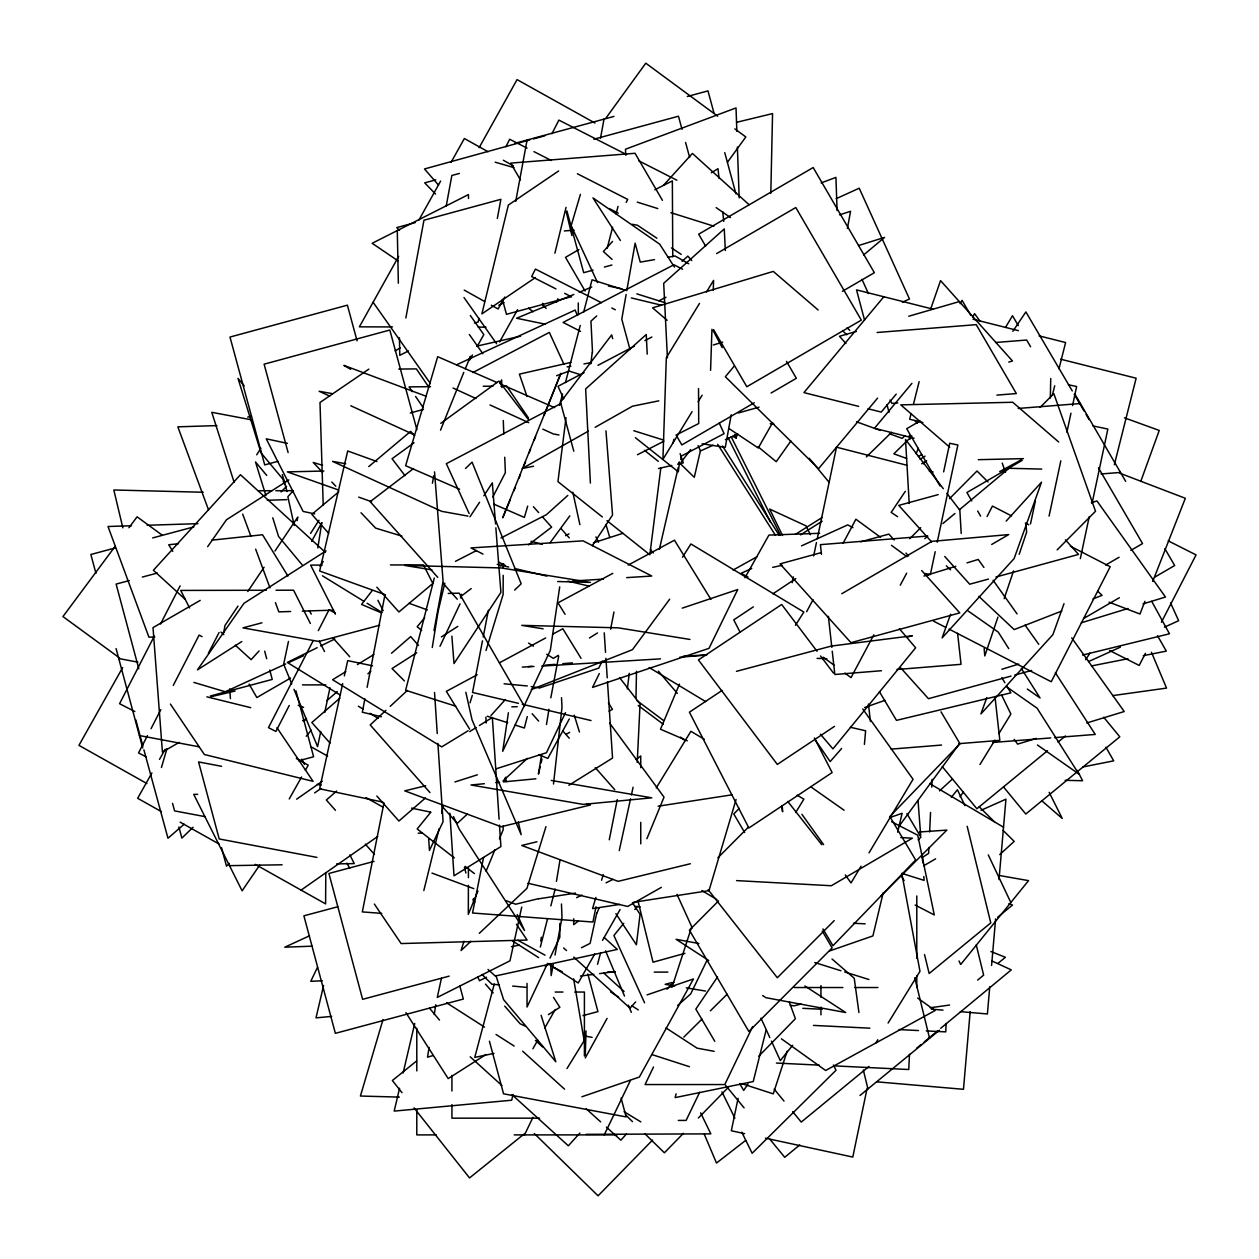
<?xml version="1.0" encoding="UTF-8"?>
<svg xmlns="http://www.w3.org/2000/svg" width="1259" height="1259" viewBox="0 0 1259 1259"><rect width="100%" height="100%" fill="white"/><g stroke="black" fill="none" stroke-linecap="round" stroke-linejoin="round"><path stroke-width="1.5" d="M527.049 983.405L527.049 1007.011L547.539 963.371M559.846 923.429L559.83 937.184L549.994 958.13M468.395 885.376L468.317 914.333L477.948 890.979M468.427 877.649L468.442 867.986M503.128 826.03L503.128 829.886L499.414 838.872M503.207 575.316L503.128 594.484L486.005 650.51M503.238 567.636L503.254 563.812M325.798 872.739L325.609 903.899L255.294 864.382M635.984 698.462L636.487 671.236M1050.336 398.033L1050.73 378.471M770.807 193.319L772.554 113.593L736.625 122.312M585.278 1055.325L586.017 1030.901M710.58 370.319L711.949 329.276M713.255 290.168L713.585 280.395L706.535 291.899M928.906 847.543L928.623 853.397L922.044 857.615M929.646 831.947L930.558 812.448M931.77 787.111L932.132 779.305M637.227 762.403L640.06 703.954L619.554 677.61M909.486 1054.271L908.746 1069.521L834.796 1065.901M946.154 1023.536L945.745 1031.876L926.294 1030.932M970.17 1011.669L963.465 1089.303L876.547 1081.811M989.747 986.804L987.402 1013.967L960.365 1011.638M991.588 965.448L995.617 918.865M999.016 879.537L1005.941 799.182L981.044 810.292M864.414 744.415L865.625 730.787L850.392 727.277M553.504 784.027L562.002 707.306L561.498 697.706M627.344 688.925L629.264 673.313M566.015 417.736L557.942 481.63L602.369 516.977M590.801 363.82L592.265 352.205M660.849 467.64L649.849 554.778L606.964 520.644M679.53 462.132L678.302 471.826L635.417 437.691M680.773 459.488L681.292 455.601M460.873 598.104L461.439 594.248M508.4 712.751L502.703 751.293L550.309 650.431L559.72 586.836M317.835 547.901L321.737 522.863M429.067 1047.472L427.541 1057.182L433.112 1055.514M434.245 1014.471L435.771 1004.761M432.262 647.488L438.132 611.26L444.82 583.09M541.543 755.038L538.443 774.112L540.221 766.589M546.485 724.539L548.955 709.289M550.812 697.848L558.697 656.128M439.108 828.674L423.827 890.538M441.689 813.298L442.979 805.618M540.709 941.04L541.354 937.2M556.431 881.363L559.972 860.227M223.709 632.71L224.968 625.518L238.014 606.083M297.155 520.644L297.801 517.056L274.966 551.049M626.116 294.48L621.773 319.172L630.004 349.546M626.777 290.687L635.118 243.207L640.264 262.187M405.854 317.992L423.953 220.215L500.877 199.315L497.336 218.484M446.19 206.161L451.855 175.473L459.362 173.443M432.419 483.22L433.82 475.65M478.892 318.181L478.184 322.005L474.438 323.028M433.993 630.617L443.089 581.359L434.528 471.857M515.734 201.377L527.08 140.032M600.48 138.301L604.021 119.133M731.243 414.762L725.263 447.338L702.129 443.813M553.268 964.363L551.174 975.599L550.702 964.001M555.014 954.999L562.002 917.528L561.467 903.993M847.386 228.477L850.565 211.292L839.533 214.864M364.905 698.824L362.324 712.216L381.446 716.749M367.109 687.351L384.798 595.586M482.48 640.831L472.534 692.45L518.409 703.325M483.22 637.007L488.382 610.237M610.631 629.217L613.951 612M383.979 802.849L362.324 911.909L381.745 913.373M483.55 857.521L472.534 913.011L592.942 922.044L595.979 906.732M609.277 839.769L617.256 799.591M738.073 1098.367L731.322 1130.771L744.604 1133.651M867.089 1088.437L852.784 1157.068L765.488 1138.167M288.468 641.413L283.668 664.217L291.773 683.936M320.762 731.495L317.567 746.697L293.992 689.318M324.759 712.484L329.968 687.776M792.241 582.665L793.438 576.937M813.66 555.911L816.461 542.55M817.264 538.742L836.511 447.197L906.59 465.185M943.636 471.842L949.711 443.262L957.879 444.994L937.231 542.188M935.201 551.71L930.338 574.576L925.444 573.537M1030.507 523.87L1035.37 501.003M1049.077 516.096L1060.818 460.841M1066.892 432.246L1070.953 413.204M1072.574 405.571L1076.618 386.513L1068.45 384.782M1080.316 558.65L1089.224 516.725M1092.057 503.395L1107.857 429.067L1092.922 425.904M342.684 683.574L319.644 788.811L382.83 802.093M344.352 675.91L347.704 660.613L372.601 665.838M441.453 978.243L437.266 997.427L509.989 960.806L521.73 907.078M596.813 912.681L590.109 943.384L581.453 947.744M619.255 850.565L630.57 798.773M631.404 794.933L633.088 787.253M659.354 549.365L678.223 467.577M700.429 450.691L694.276 477.318L678.869 462.273M323.594 985.482L316.009 1017.854L331.668 1016.406M399.559 1088.248L394.193 1111.099L511.689 1100.224L513.027 1094.496M403.116 1073.014L414.73 1023.488M541.118 762.844L542.015 759.083M883.251 892.537L872.912 935.925L829.618 950.938M897.636 832.183L902.121 813.314L889.499 817.689M554.889 253.201L566.046 207.373M676.083 1093.835L675.139 1097.612L753.228 1081.544L766.023 1030.476M911.091 413.597L909.675 419.231L922.894 422.568M913.467 404.186L919.149 381.634M1052.351 395.184L1054.712 385.773M1058.976 368.856L1065.602 342.542L1039.147 335.87M1114.357 464.697L1136.137 378.219L1060.566 359.177M540.347 947.02L547.508 918.96M550.844 905.882L555.14 889.043M434.292 578.007L405.634 690.278L455.727 706.189M527.269 716.591L524.358 728.017L515.088 725.058M559.594 405.351L562.537 393.941M565.48 382.531L580.242 325.452M583.672 312.138L592.029 279.797L625.644 290.357M607.216 248.212L612.614 227.281M616.06 213.967L618.027 206.366M672.983 443.042L673.974 439.234M494.252 984.082L474.753 1057.403L493.984 1053.39M597.537 964.284L600.543 953.016M732.644 436.354L736.169 437.99L737.255 434.261M161.435 767.502L166.943 748.727M527.678 506.149L524.358 517.433L493.78 504.104M580.415 194.342L571.161 225.691L597.537 282.583M383.004 1019.57L360.42 1096.038L399.323 1097.108M595.853 897.447L592.548 908.605L619.727 904.403M601.566 880.23L603.218 874.659M736.074 799.512L709.006 890.632L633.308 902.31M470.032 702.821L472.314 695.346M463.957 941.197L461.077 950.545L470.882 941.291M545.95 826.659L526.954 888.35L479.301 933.344M672.007 987.339L691.301 928.072M787.127 1051.249L773.262 1093.851L741.582 1083.59M997.915 617.13L984.806 655.923L984.145 648.653M1004.163 598.654L1013.542 570.941M1019.161 554.322L1026.652 532.148L1025.975 524.877M930.952 308.219L940.552 280.615L1012.488 361.003L1008.742 362.088M950.592 614.25L942.11 637.904L1014.124 558.555L1041.539 482.15L1006.177 521.1M986.773 697.58L980.903 713.947L1052.917 634.599L1064.012 603.675M1140.733 481.489L1159.24 430.452L1124.444 417.831M556.525 302.333L557.91 298.729M1144.919 601.346L1139.962 614.014L1109.037 602.164M1152.725 581.469L1185.333 498.296L1119.865 473.211M440.54 430.153L463.784 372.365M469.119 359.806L470.551 356.203L465.279 368.777M513.971 490.837L515.419 487.217M519.023 478.184L520.455 474.564M524.074 465.531L525.507 461.911M529.11 452.878L530.558 449.258M534.162 440.225L535.61 436.605M544.266 414.919L560.853 373.341L502.703 517.779L510.241 499.823M486.084 871.212L494.976 849.652M596.971 913.058L599.205 907.645M646.921 838.667L664.028 797.152L609.576 722.996M504.434 780.643L505.913 777.133M679.467 684.093L660.487 729.213L687.288 740.796M916.048 453.728L918.378 448.377M972.861 317.126L974.513 313.585L980.147 321.344M439.973 646.339L460.007 603.879M565.496 712.641L546.453 752.725L496.015 768.84M317.504 967.321L310.753 981.312L322.351 980.761M524.515 1134.894L532.966 1117.331M604.241 1134.894L630.429 1080.427M653.515 1066.987L645.064 1084.55L724.791 1084.55L752.677 1026.573M699.642 1092.293L686.124 1120.416L678.349 1120.416M706.866 960.586L690.75 993.855L677.625 1005.5M602.18 661.164L598.796 668.088L539.639 687.933M599.3 673.565L592.548 687.398L709.006 648.338L737.743 589.527L682.284 608.128M505.882 146.705L509.675 139.261L527.033 148.106M551.946 133.706L558.87 120.109L626.573 154.605M626.195 202.384L627.722 199.41L577.377 173.758M154.306 636.11L119.574 703.702L134.839 711.54M160.538 623.992L180.131 585.86M147.46 735.618L138.553 752.945L145.981 756.769M151.033 728.693L160.822 709.635M173.286 685.368L199.111 635.118L202.085 636.645M208.38 653.295L219.066 632.506M313.003 641.004L268.466 727.639L275.894 731.463L289.255 705.465M318.338 630.617L329.024 609.812L334.973 612.865M987.072 516.52L992.438 506.071L1011.496 515.875M1145.422 653.342L1139.206 665.429L1109.635 650.525M1161.412 622.261L1196.05 554.904L1168.226 540.866M499.839 383.397L501.633 379.919L501.948 387.646M492.788 497.037L505.363 472.692L504.749 457.237M806.657 611.685L813.031 599.693M843.137 543.196L855.9 519.227L880.623 537.373M873.825 634.819L851.021 677.625L844.852 673.077M900.279 585.167L906.669 573.175M311.65 541.339L321.848 522.627M569.304 718.983L547.822 758.406L538.758 754.755M585.262 1057.969L607.074 1018.405M398.647 256.395L359.382 326.852L392.493 326.931M418.822 220.215L440.634 181.06M451.068 162.348L464.351 138.521L488.051 151.741M479.128 147.696L517.056 79.616L594.956 123.036M469.607 360.074L472.44 354.975M477.177 346.477L483.802 334.595L470.315 315.474M504.717 297.077L498.076 308.99L491.293 305.213M499.603 341.929L517.591 309.667M122.627 667.616L78.939 745.359L146.878 783.539M151.914 772.932L137.656 798.285L161.435 811.646M159.5 759.413L165.212 749.262M289.24 798.961L301.593 776.976M305.386 770.225L308.235 765.157L296.353 758.469M744.966 577.755L768.934 535.075L819.656 533.312M772.68 422.505L758.248 447.999L728.914 428.485M532.903 1048.747L537.766 1040.217M544.58 1028.273L555.282 1009.498M594.752 953.976L578.211 982.996L548.546 963.985M602.542 940.316L620.058 909.596M960.082 303.671L962.065 300.319L970.752 315.238M1005.532 327.419L1012.504 315.71L1018.295 325.656M861.03 866.223L851.021 882.937L845.308 874.958M869.025 852.847L913.043 779.258L862.761 709.006M699.5 303.419L666.326 357.698L662.926 459.346L692.088 411.662M698.115 401.794L702.129 395.216M656.238 787.914L690.908 731.29L704.395 739.395M795.704 812.511L803.856 799.182L797.12 795.137M979.974 764.496L994.925 740.087M998.922 733.572L1010.883 714.042L1001.519 694.858M567.022 1068.498L584.16 1040.674L573.632 978.857M875.76 1043.082L877.822 1039.745M888.099 1023.048L919.983 971.319L902.042 874.737M256.71 454.798L260.896 448.188M310.564 533.47L318.968 520.266M682.504 557.202L690.908 543.967L803.856 612.063L795.452 625.298M1085.636 659.747L1089.901 653.169M469.953 516.835L479.553 502.278M483.818 495.81L492.332 482.858L495.558 523.933M592.297 545.729L612.551 514.978L605.972 430.893M247.787 591.51L264.091 567.227M905.3 491.356L891.167 512.382L897.604 516.709M923.776 463.863L925.947 460.637M1012.865 331.29L1025.88 311.917L1072.275 390.935M717.536 976.953L695.834 1009.12L714.782 1041.303M748.035 1083.999L743.691 1090.42L739.694 1083.653M259.7 865.106L242.106 890.821L193.744 794.382L197.647 794.319M207.656 546.689L226.478 519.762L288.862 479.899M319.896 566.22L323.217 561.467M790.904 440.98L776.236 461.691L758.091 446.772M960.082 796.679L963.481 791.911M605.752 118.362L645.788 63.186L717.677 116.206M727.513 162.191L745.816 136.963L734.863 128.89M898.501 826.974L959.484 743.613M550.152 542.645L569.823 515.86M669.694 599.174L632.459 649.675L531.267 689.617M115.073 546.422L62.95 616.58L119.558 657.953M128.969 527.726L137.089 516.819L162.238 535.201M681.402 461.817L690.735 449.542M372.208 590.565L361.553 604.446L381.304 612.803M306.267 736.263L311.13 730.189M623.756 923.303L613.904 935.531L644.577 1002.794M634.819 909.533L637.29 906.464M792.619 1045.316L780.312 1060.629L771.437 1041.146M951.3 797.309L957.422 789.755L964.929 805.618M430.72 812.307L417.17 828.957L454.294 857.898M424.676 617.744L417.17 626.73L421.671 630.444M734.139 366.212L725.357 376.724L818.555 468.71L877.586 398.112M883.834 296.762L803.934 392.603L858.622 406.374M896.235 394.098L881.253 412.071L868.049 408.75M911.925 383.35L874.47 428.28L914.081 438.258M841.641 748.46L830.169 761.585L815.753 740.622M490.963 715.521L505.363 699.548M293.095 490.931L287.855 496.738L294.181 525.318M612.535 241.429L603.36 251.517L612.079 259.401M663.603 185.183L692.419 153.441L749.058 204.698M635.622 1001.975L630.019 1008.16L573.726 957.123M579.88 1133.069L568.344 1145.8L512.067 1094.748M626.447 1134.013L620.844 1140.198L606.413 1127.12M259.055 650.966L251.139 659.653L235.323 645.19M890.853 815.454L959.987 743.77L941.024 711.839M918.189 839.973L920.896 837.172L906.936 813.629M667.002 989.212L673.817 982.24M652.54 1140.087L598.072 1195.814L534.288 1133.493M683.448 1133.289L664.39 1152.803L644.97 1133.824M698.43 1117.961L728.379 1087.304M758.689 1056.285L795.389 1018.72L789.393 1002.227M281.072 491.923L286.58 486.32M909.738 538.742L920.722 527.694M949.538 498.658L977 471.008L988 481.945M1040.123 407.428L1053.83 393.642L1095.519 511.248L1057.151 549.884M739.316 808.357L733.761 813.928L744.667 832.514M717.85 857.82L748.381 827.163M718.543 900.909L689.413 930.181L748.869 1031.514L832.136 947.901L822.221 931.015M834.229 920.612L777.338 977.739L708.125 889.688M881.331 895.558L946.862 830.106L919.463 831.979M683.826 1037.101L702.003 1019.113M710.391 1010.82L727.167 994.217M905.016 435.661L902.231 438.384L889.436 433.741M911.972 436.102L893.859 453.822L906.653 458.465M866.365 456.938L891.592 432.325M193.068 827.273L181.863 838.085L178.888 826.974M229.295 863.454L226.494 866.161L221.537 847.637M465.531 468.458L472.078 462.147L521.179 583.798L514.632 590.093M385.915 710.344L370.193 724.948L429.964 792.572M390.211 706.346L407.365 690.42M467.262 814.148L457.253 823.433L441.657 805.791M503.018 780.942L527.332 758.374M939.482 790.888L952.496 779.022M999.756 854.562L1014.203 841.39L1003.03 830.326M596.703 315.962L590.943 321.139L592.517 352.52M567.809 495.432L546.453 514.648L500.972 537.986M682.079 261.305L687.886 256.128L691.742 260.566M339.883 698.163L311.854 722.524L330.047 743.109M367.911 673.785L370.854 671.22M391.502 653.264L410.686 636.582L418.476 645.411M336.672 791.045L326.349 800.016L335.445 810.308M425.479 797.938L398.914 821.025L376.834 796.034M184.129 824.236L167.966 838.242L143.904 749.829M303.388 720.935L306.346 718.385M326.962 700.523L337.27 691.584M338.797 491.75L311.854 514.396L328.741 533.328M368.761 466.585L410.686 431.349L414.589 435.724M433.364 583.027L398.914 611.953L376.834 587.198M863.69 254.9L884.573 237.4L858.528 245.552M924.83 538.632L927.852 536.114M942.881 523.555L954.92 513.499M959.421 509.738L1009.057 468.285L1041.712 469.088M916.662 1048.196L921.179 1044.466M924.169 1041.98L937.687 1030.791M940.693 1028.304L1011.276 969.871L991.84 960.932M1047.504 750.742L976.89 808.75L942.251 766.589M1058.016 742.102L1065.523 735.933M997.71 917.197L1012.519 905.032L1008.9 903.6M868.993 1066.436L801.259 1122.084L792.635 1111.587M977.629 980.084L983.641 975.143L976.244 944.848M997.994 963.355L1005.406 957.281L990.912 951.536M799.764 1144.935L784.719 1157.289L769.941 1139.316M859.991 1095.472L939.466 1030.177M416.635 1060.959L392.367 1080.505L402.014 1092.686M524.153 1133.966L469.544 1177.936L414.069 1107.904M745.69 1140.371L716.497 1163.048L704.363 1134.39M636.063 759.57L640.737 755.967L640.737 767.691M578.385 921.069L573.711 924.657L573.711 918.802M413.503 468.568L370.193 501.649L437.77 577.362M460.353 596.845L471.181 588.567M500.578 566.125L503.679 563.764M528.434 544.864L551.647 527.143L542.535 516.945M414.054 442.743L392.053 458.732L405.02 475.666M440.776 423.339L498.926 381.084L528.418 419.546M296.668 799.182L322.225 781.288M314.624 792.918L321.014 788.449M301.074 890.113L377.747 836.448M368.856 369.123L319.991 402.487L323.217 505.205M558.65 170.956L508.353 205.075L481.882 313.884L535.421 277.562M753.354 606.854L733.761 619.884L739.977 631.987M772.947 593.807L795.798 578.589M722.052 690.451L689.413 712.185L748.869 827.981L832.136 772.554L814.384 737.994M834.481 726.38L777.338 764.418L698.415 659.921L781.682 604.493L817.028 651.281M416.713 652.744L392.053 668.545L404.407 680.93M441.374 636.928L457.82 626.384M326.065 550.875L243.978 603.313L197.49 669.851L241.822 641.539M485.974 1054.491L448.204 1078.601L405.933 1012.645M548.373 1014.644L559.862 1007.31L553.519 997.411M795.562 534.272L822.127 517.48M918.393 456.608L921.714 454.515M800.535 534.855L822.127 521.21M920.061 459.283L925.035 456.136M589.417 637.998L597.506 632.962M469.701 731.573L476.17 727.529M479.396 725.514L492.332 717.457L499.099 819.2M568.879 785.27L612.551 758.06L607.483 681.748M711.382 172.782L717.992 168.69L719.062 178.463M345.816 671.661L332.596 679.734L441.72 746.886L468.143 730.755M357.383 664.595L373.892 654.523M558.319 655.341L553.362 658.363L546.736 654.287M395.137 350.883L400.205 347.909M923.728 865.751L935.61 858.827M578.92 249.55L565.511 257.355L585.105 291.034M716.654 253.578L795.798 207.53L861.329 320.116L746.823 386.749L713.57 329.622M842.381 291.301L874.375 272.684L813.172 167.541L698.682 234.19L705.591 246.056M754.251 402.786L681.843 444.931L676.917 436.448M771.09 392.997L796.349 378.298L786.482 361.333M920.093 420.931L906.7 428.721L940.017 485.974M921.667 463.753L926.687 460.825M1022.245 460.322L966.896 492.537L971.791 500.956M841.736 593.744L931.849 541.37L1008.695 534.587L991.683 544.47M1105.654 565.055L1119.078 557.249M1130.818 550.419L1142.558 543.573L1098.462 467.813M1084.188 618.2L1119.377 597.71M1154.566 577.236L1174.678 565.527L1164.874 548.688M200.181 600.401L153.016 627.627L162.411 752.048L179.25 742.338M290.593 678.05L256.852 697.533L249.093 684.109M661.337 887.375L627.69 906.464L527.914 883.251M588.362 431.145L522.233 468.537L533.533 466.223M595.145 427.305L632.459 406.216L658.835 400.834M733.116 570.044L756.911 556.793M999.662 471.59L1021.143 459.944M612.803 573.349L557.989 602.825L565.086 614.329M628.21 565.071L674.462 540.205L710.926 599.426M477.177 674.777L446.347 691.348L469.654 729.181M499.445 662.816L545.682 637.951M552.544 634.268L562.82 628.745L581.06 658.347M566.22 734.202L569.65 732.36M609.041 711.178L612.456 709.336L608.412 702.758M472.849 372.554L549.333 332.392L563.985 364.402M584.066 372.617L557.989 386.308L563.686 398.757M597.962 365.315L634.473 346.131M644.907 340.654L651.863 337.003M561.073 403.431L446.347 463.69L469.135 513.499M680.647 456.466L724.098 433.647L719.219 422.977M565.527 535.673L569.005 533.847M455.475 561.341L476.469 550.561M654.869 189.779L672.353 180.871L672.762 256.742M658.961 300.822L665.964 297.266M637.495 454.719L663.729 441.342M675.973 435.11L698.714 423.528L698.54 388.512M408.467 350.946L399.78 355.337L399.433 337.79M498.832 305.245L504.041 302.601M576.606 897.667L581.815 895.039M606.051 882.842L612.976 879.349M545.084 966.062L550.277 963.434M486.478 977.236L479.506 980.714L477.806 977.173M317.174 647.693L287.288 662.439L340.166 694.999M320.699 645.946L334.768 639.005M456.781 364.701L575.143 310.06L577.377 315.521M309.525 935.799L284.786 947.193L312.059 946.17M285.746 663.949L225.204 691.758L193.886 682.409M289.302 662.313L303.545 655.766M836.149 198.686L859.22 188.22L909.47 299.012L902.373 302.239M712.956 445.293L700.523 450.927L698.1 445.56M725.373 439.659L737.79 434.025M751.717 568.47L741.047 573.317L747.988 577.015M801.511 545.871L847.732 524.893L852.941 527.663M1088.594 661.557L1120.368 647.142M1164.512 627.124L1178.644 620.718L1170.587 602.967M573.852 294.464L516.568 318.244L545.084 324.145M579.219 292.245L591.761 287.036M884.967 700.334L864.634 707.511M1061.809 611.04L1014.187 629.579L978.841 596.373M1092.938 598.906L1102.097 595.35L1097.864 591.352M821.183 182.901L835.929 177.393L837.093 210.631M556.62 375.717L569.115 371.075L580.257 374.6M647.095 994.893L693.441 978.967L639.367 1077.043L581.894 1096.778M593.382 542.834L622.985 533.281M454.908 781.965L477.334 774.804M1091.364 502.687L1096.967 500.972L1165.472 597.034L1143.03 603.911M923.98 576.04L955.786 566.314M967.006 562.883L978.227 559.452L983.94 567.447M1081.292 622.796L1128.064 608.475M1001.849 669.253L1018.688 664.107M1036.299 738.419L1017.602 744.132L1014.172 739.332M1086.816 722.965L1124.224 711.524L1071.708 637.857M713.365 344.966L722.65 342.165M856.325 331.416L839.47 336.295L845.954 343.534M908.762 316.229L959.327 301.593M738.262 412.999L759.051 407.145M684.959 953.331L653.028 962.206L638.171 901.68M529.74 139.938L424.488 168.958L438.557 185.089M533.501 138.899L544.769 135.799M938.175 494.63L898.769 505.41L931.613 541.889M821.324 552.591L780.045 563.89L850.974 642.688L959.799 612.897L921.714 570.579M860.731 541.811L888.87 534.099L894.126 539.938M988.472 579.077L969.713 584.207L944.754 556.478M995.979 577.015L1078.538 554.416L1065.397 539.828M1011.024 676.083L928.45 698.682L900.877 668.041M1014.77 675.06L1031.656 670.449M514.711 143.384L613.967 116.426M687.288 96.502L707.967 90.884L714.073 113.341M435.787 179.848L424.692 182.87L435.551 194.028M593.855 139.214L678.459 116.221L682.016 129.331M415.281 222.575L396.774 227.596L399.496 230.397M593.083 270.134L583.688 272.684L566.896 210.882M604.367 267.065L611.89 265.019M570.39 296.951L506.464 314.325L502.404 299.359M247.677 417.107L251.47 416.084M410.261 412.999L423.512 409.395M277.971 461.298L264.72 464.901L229.988 337.05L347.39 305.166L357.084 340.874M115.214 547.964L90.868 554.495L95.92 573.301M152.669 537.923L193.87 526.892M129.236 580.572L116.111 584.097L138.805 668.781M142.346 577.063L157.344 573.05M261.935 622.796L242.94 627.879L318.857 641.476L379.667 625.219M210.379 695.991L272.243 679.419L269.725 670.008M302.727 720.557L306.472 719.55M298.619 760.782L313.601 756.769L295.959 690.908M374.065 861.376L328.914 873.478L362.623 999.316L449.195 976.118M337.758 906.748L303.891 915.828L335.366 1033.34L463.343 999.048L459.787 985.781M582.948 1015.62L597.931 1011.606L587.843 973.962M736.468 671.33L831.333 646.072L912.366 635.764L906.685 637.29M672.212 982.492L665.145 984.318L674.761 985.923M801.07 1004.021L794.004 1005.847L790.164 1005.201M1082.551 655.058L1169.454 633.796L1151.733 601.346M425.652 785.773L404.753 790.857L501.161 826.738L590.424 804.989L586.788 803.635M536.948 841.767L521.745 845.466L618.153 881.347L690.325 863.753M538.443 898.674L515.655 904.23L506.559 900.846M211.339 696.636L235.118 691.034M476.752 346.146L520.612 336.169M570.878 362.419L519.385 374.128L527.002 396.412M658.488 468.505L671.834 465.468M677.562 464.162L683.275 462.871L680.112 453.586M772.696 567.353L782.311 565.291M511.437 946.752L519.133 945.147M1091.474 665.948L1127.938 658.725M1143.282 655.687L1166.306 651.123L1157.54 635.748M1082.992 766.936L1113.696 760.845L1105.906 747.185M641.382 261.935L654.491 259.622M667.6 257.324L675.092 256.002L688.767 263.76M567.101 366.873L570.846 366.227M583.956 363.914L591.447 362.592M658.158 806.201L731.92 794.838M538.632 898.816L575.505 893.119M930.181 1007.782L949.554 1005.044M1112.61 695.629L1166.542 688.091L1151.45 652.241M580.383 976.071L593.839 974.34M599.599 973.6L614.974 971.618M178.495 543.715L168.722 544.754L172.782 551.363M211.717 540.174L262.533 534.76L287.933 576.071M484.337 783.712L470.976 784.986L583.09 804.391L651.8 797.828L551.285 780.438M495.794 782.626L499.618 782.264M503.427 781.902L535.878 778.802M528.056 666.609L531.912 666.279M545.399 665.145L555.046 664.327M562.757 663.682L572.389 662.863M660.471 658.866L541.795 666.074M679.75 657.245L706.74 654.979L683.307 656.191M927.191 536.066L820.412 544.659L821.482 554.353M881.442 670.732L834.843 674.494L832.246 651.233M896.975 669.489L961.042 664.327L957.595 633.324M891.104 749.121L941.59 745.06M959.059 743.66L999.835 740.371L995.098 697.738M564.362 230.948L574.088 230.177M877.114 332.486L976.229 324.665L1016.343 393.563L996.908 395.106M995.57 342.495L1026.667 340.04L1030.586 346.76M897.777 402.927L891.954 403.399L889.987 400.032M1018.185 408.451L1080.379 403.525M1101.058 473.966L1120.494 472.44M992.674 742.48L1050.746 737.931M1054.617 737.632L1095.267 734.438L1055.341 672.731M572.546 581.044L603.486 579.093M626.683 577.629L651.8 576.04L583.09 540.851L470.976 547.917L483 554.086M418.24 833.206L422.158 833.002M522.265 667.097L533.973 666.483M216.941 425.605L177.834 426.832L208.522 509.848M267.254 500.264L286.8 499.65M131.471 525.758L108.006 526.498L148.924 637.164L154.794 636.991M147.114 525.271L197.946 523.665M290.577 611.496L278.837 611.874L275.438 602.636M302.302 611.119L333.588 610.143M448.267 593.445L459.173 593.146L524.531 706.504M511.815 706.85L517.26 706.692M978.274 459.677L1023.441 458.638M323.878 471.039L287.288 471.873L338.608 490.019M229.484 865.657L282.11 864.791M336.704 863.894L354.235 863.595L349.892 854.908M398.788 369.06L416.367 368.903L428.359 386.482M430.531 386.686L409.049 386.875L412.322 391.659M483.236 386.245L492.993 386.167M500.799 386.104L506.669 386.057L528.481 418.019M586.064 1134.343L710.831 1133.871L700.649 1112.877M258.331 490.742L271.96 490.711M275.847 490.711L293.347 490.68M322.32 565.086L310.643 565.118L335.429 614.187M390.4 564.961L423.48 564.898L432.325 582.429M266.326 590.251L180.729 590.424L189.574 607.94M276.051 590.235L293.567 590.203L310.375 623.504M302.443 684.912L325.782 684.88M607.483 972.105L615.273 972.105M654.239 972.105L667.884 972.105M794.303 987.528L842.916 987.528M854.578 987.528L877.916 987.528M555.188 992.045L562.978 992.045M574.671 992.045L584.412 992.045L584.412 1056.081M539.592 1118.181L451.934 1118.181L451.934 1104.599M436.275 1134.894L416.792 1134.894L416.792 1109.698M514.207 1134.894L617.052 1134.894M478.215 327.12L486.005 327.151M1065.114 780.328L1082.583 780.722L1077.295 770.398M203.25 492.253L113.814 489.987L122.847 527.836M557.658 581.532L590.424 582.382L501.161 567.935L404.753 565.464L431.916 569.855M504.088 683.794L527.301 685.966M817.107 658.363L826.848 658.709M853.476 923.256L865.153 923.838M802.801 1008.317L822.253 1009.277M813.424 1025.408L869.859 1028.178M899.052 1029.594L918.503 1030.554M776.425 1063.052L819.231 1065.145M900.767 837.55L912.366 838.179L831.333 885.738L736.578 880.608M931.392 1009.136L942.975 1010.143M634.583 906.354L640.264 906.873M499.398 984.868L491.813 984.176L482.055 974.482M512.649 986.08L525.916 987.292M770.209 423.669L774.065 424.267M689.963 639.446L618.153 627.832L521.745 625.361L543.101 628.808M531.188 686.596L538.946 687.855M686.297 987.859L705.528 991.069M632.018 224.291L637.416 225.219L656.883 238.203M999.756 875.572L1028.54 880.639L960.68 964.504L959.012 960.979M332.219 393.626L319.125 391.266L329.685 396.097M558.98 434.969L553.362 433.962L542.802 429.13M345.706 463.753L332.596 461.392L441.72 511.343L467.923 516.08M698.902 943.526L676.099 939.293L708.754 960.523M714.168 1051.328L697.061 1048.149L666.027 1027.974M251.847 419.892L211.78 412.307L234.143 482.339M118.755 658.536L137.908 662.155M139.387 735.539L198.78 746.744M221.568 766.29L198.576 761.947L219.208 838.966L316.922 857.395M317.362 784.357L321.187 785.081M205.233 816.682L174.576 810.89L172.562 803.384M584.444 1035.937L592.108 1037.385M608.427 286.029L621.741 288.783M411.567 808.136L430.704 812.165M925.145 574.372L928.513 575.08M287.367 443.357L266.247 438.824L303.12 511.422L314.64 513.892M497.226 564.347L508.683 567.069M514.427 568.423L546.91 576.134M567.935 581.107L588.96 586.096M522.233 704.237L591.038 720.541M631.341 297.927L661.479 305.213M206.869 696.825L250.746 707.668M932.856 309.116L856.529 289.885L864.524 320.022M973.034 319.219L1018.374 330.645M929.315 471.023L933.108 471.999M530.999 541.244L542.22 544.281M495.212 162.191L514.002 167.636M322.572 465.311L313.208 462.462L322.509 472.251M401.841 536.098L375.638 528.119L361.034 512.759M901.712 873.353L924.09 880.371L923.807 876.469M814.793 962.553L840.918 970.736M844.647 971.917L868.899 979.518M637.29 202.132L657.827 208.585M670.89 212.677L713.837 226.179M636.834 293.866L664.846 302.664M633.781 430.72L663.65 440.099M487.264 716.214L507.66 722.713M652.146 1054.633L689.413 1066.703M358.752 497.148L371.594 501.696M376.929 461.534L347.704 450.974L319.644 571.004L385.396 594.752M409.144 603.329L427.415 609.923M856.529 421.812L880.293 430.436M431.979 873.085L473.825 888.665M426.297 396.333L343.896 365.378L350.663 369.312M298.194 705.276L303.576 707.369M497.037 382.547L437.691 356.69L405.634 465.704L459.598 489.216M500.641 384.121L554.605 407.633M453.051 388.04L475.918 398.505M490.003 404.957L528.717 422.678M350.789 405.76L414.148 434.764M525.066 1026.069L520.109 1023.756L504.717 1006.13M551.898 966.519L562.285 971.791M638.722 160.79L676.901 180.242M533.973 151.647L551.348 160.491M609.576 208.742L618.263 213.164M601.393 302.695L535.437 269.096L531.644 276.524L555.943 288.909M611.811 307.999L615.289 309.777M564.63 293.331L571.57 296.872M682.614 269.221L673.911 264.768L563.103 322.43L580.509 331.337M498.47 562.002L505.331 565.511M1025.345 523.004L1028.808 524.798M1070.386 546.201L1110.218 566.707L1051.234 681.733L949.05 629.122M933.454 621.096L945.588 627.328M891.577 821.702L917.748 835.221L934.288 914.947L915.104 905.032M517.858 940.253L545.037 955.188M503.301 160.239L513.452 165.889M464.209 290.105L484.526 301.436M310.674 746.587L327.623 756.124M366.007 797.608L382.956 807.129M180.116 822.143L219.192 844.097M929.693 783.539L1003.533 827.226M701.814 890.506L716.985 899.618M649.156 667.522L705.622 701.578M624.102 1111.697L640.815 1121.879M528.56 643.097L533.517 646.15M322.43 575.788L363.757 601.22M367.061 603.266L381.933 612.425M358.343 706.189L363.3 709.242M369.91 713.302L378.172 718.385M512.303 940.772L538.663 957.658M446.615 1002.809L484.51 1027.076M496.046 1034.473L514.176 1046.072M804.894 985.986L845.733 1012.535L765.928 997.695L762.655 995.57M610.505 991.872L618.657 997.175M631.735 1005.673L638.266 1009.923M671.488 247.929L681.229 254.412M397.954 260.786L372.16 243.286L468.442 194.594L468.521 198.497M716.182 207.641L730.472 217.555M968.045 610.93L998.308 632.16L1008.742 648.621M1027.313 689.051L1040.06 697.99L1021.269 668.372M1006.838 686.973L1037.101 708.203L1078.853 774.033L1037.432 744.998M810.717 786.765L844.097 810.229M917.685 998.072L935.075 1010.521L825.652 1070.48L781.383 1038.785M891.435 545.304L906.873 556.651M823.229 657.198L834.04 665.145M637.038 700.696L663.666 720.62M638.234 705.496L663.288 724.255M680.521 737.144L685.211 740.654M465.106 866.349L474.391 873.589M644.498 450.344L658.284 461.329M528.481 308.125L533.029 311.76M818.145 309.982L773.278 271.409L652.603 307.841L667.081 320.274M1058.693 442.019L1012.708 402.266L900.752 404.863L949.695 447.181M1041.634 800.645L1062.25 818.46L1049.156 792.32M832.026 958.996L854.247 978.259L858.921 1012.535M603.879 973.191L624.086 991.51M563.639 947.964L566.519 950.576M535.437 1040.422L542.645 1046.953M522.69 1051.218L564.551 1089.161M586.206 1108.786L600.637 1121.879M470.205 1056.805L501.963 1085.588M604.289 937.593L617.303 949.428L495.243 976.024L488.02 969.446M325.278 552.292L240.453 474.722L153.378 570.264L185.01 599.19M220.954 632.049L223.819 634.678M946.312 565.826L950.561 569.808M650.588 550.136L653.39 552.874M625.566 1114.86L632.49 1121.643M842.57 330.645L846.74 334.768M979.282 806.83L994.657 822.033M331.809 482.024L335.791 486.21M847.134 327.67L849.778 330.44M905.945 553.079L908.573 555.99M914.789 420.443L917.386 423.354M561.483 529.11L569.273 537.845M533.438 506.748L538.647 512.57M442.963 583.185L457.253 599.205M332.848 637.825L349.734 656.757M562.773 730.881L569.273 738.23M595.271 767.628L614.754 789.692M532.148 713.743L538.647 721.092M365.33 844.128L374.427 854.42M542.267 303.986L546.123 308.392M485.486 984.097L493.182 992.91M899.351 628.713L915.639 647.787L832.939 748.885L820.412 734.202M658.347 671.126L677.295 693.347M429.539 1008.239L439.485 1020.073M244.23 385.883L238.014 378.408L261.038 452.878L284.676 481.3M266.703 475.414L255.514 461.959L265.869 495.479M302.176 564.85L278.538 536.428L272.778 517.811M809.238 458.276L829.162 482.37M1103.718 717.252L1119.786 736.814L1025.786 814.038L1003.517 786.938M774.159 1089.098L784.011 1101.09M725.64 1085.384L744.1 1107.857M787.756 801.432L821.749 844.695M943.306 488.681L905.52 439.485L909.218 503.474M946.847 493.292L959.846 510.194L961.199 533.47M820.553 655.97L833.505 673.124M801.889 814.29L823.591 844.616M993.083 580.257L1017.052 613.888M1025.046 625.093L1038.754 644.309M464.004 297.533L496.581 343.738M373.089 302.254L430.389 383.523M469.355 334.516L482.874 353.748M415.596 396.459L423.229 407.648M516.41 924.248L527.112 940.048L401.117 943.558L374.348 904.056M276.949 727.686L313.082 781.351L204.367 754.503L170.421 704.096M632.506 902.845L640.06 914.286L636.393 944.769L615.919 913.751M902.058 877.397L904.151 880.608M674.446 267.097L659.685 244.167L592.973 197.899L620.404 240.5M722.477 445.969L779.258 535.405M717.677 444.301L775.513 535.39M309.273 610.772L311.319 614.077M1001.849 677.657L1004.871 682.724M1006.87 686.108L1010.883 692.859L896.471 720.368L879.411 691.663M889.688 816.304L915.639 860.007L832.939 945.745L822.961 928.937M1074.242 394.303L1084.125 411.111M1086.092 414.479L1089.051 419.515M1074.903 394.114L1125.672 481.347M977.676 511.06L980.619 516.111M662.439 200.338L635.04 153.283L510.666 163.119L520.439 179.927M346.823 863.155L349.782 868.222M713.129 330.566L722.225 347.689M377.905 600.291L383.177 610.662M319.219 641.036L324.539 651.548M283.118 481.001L284.864 484.479M731.18 436.763L780.375 534.996M728.332 438.132L770.508 522.328M301.877 759.161L304.505 764.386M595.9 536.901L598.497 542.173M833.442 1065.004L836.023 1070.26L752.142 1153.26L741.787 1132.187M721.911 1091.821L734.863 1118.149M810.403 534.713L806.106 525.9L769.627 509.061L782.531 535.484M988.299 854.94L1010.835 902.514M760.955 1018.138L769.831 1037.605M676.98 894.346L692.308 927.977M517.26 914.585L524.531 930.511L459.173 829.036L453.523 816.65M861.99 279.372L868.411 293.536M734.564 434.465L736.169 437.99M505.111 778.015L506.653 781.603M605.563 950.844L624.511 996.074M628.304 1005.123L631.326 1012.346M242.688 514.113L250.887 536.24M255.656 549.16L269.977 587.89M1002.211 463.076L1005.469 472.267M650.478 549.097L651.674 552.827M541.118 1015.336L555.833 1061.762L503.584 999.646L495.936 975.505M574.277 715.175L579.423 731.967M605.957 524.484L609.781 537.562M282.315 474.564L287.036 491.592M724.743 152.622L735.933 193.792M685.573 142.44L689.649 157.422M612.692 338.671L611.669 334.91L560.491 402.219L573.805 451.21M542.645 303.325L543.668 307.054M416.886 429.681L389.818 330.031L264.107 364.181L288.106 452.548M135.72 719.723L142.881 746.068M621.112 1098.147L626.148 1116.922L503.537 1093.803L489.436 1041.209M464.414 867.357L465.924 872.991M472.975 899.288L473.982 903.049M264.673 651.186L266.688 658.709M116.08 648.574L142.708 747.925M887.013 404.737L889.011 412.275M967.18 826.297L990.77 922.894L929.158 973.506L924.531 954.558M914.758 977.708L929.567 1038.313M863.328 1069.977L867.955 1088.925M566.251 211.842L571.932 235.606M518.267 821.797L521.179 834.701L472.078 719.928L465.83 692.277M473.809 898.47L474.674 902.247M572.829 492.222L579.895 524.625M781.603 805.949L782.61 811.756L782.248 805.933M909.313 435.52L909.927 439.375M868.458 704.033L870.41 721.47M828.375 616.359L831.821 647.362M722.713 211.685L723.783 221.442M495.857 527.836L500.909 592.375L454.011 663.556L451.871 636.173M918.016 800.456L920.691 835.535M922.17 855.034L922.768 862.824M229.705 688.862L230.428 698.588M604.241 632.836L605.532 652.398M605.925 658.268L607.231 677.83M499.477 825.07L500.909 846.583L454.011 875.823L449.856 813.204M485.864 717.126L486.257 722.996M434.528 692.481L437.251 733.572M437.896 743.361L443.089 821.623L429.445 850.454L428.658 838.714M725.341 250.494L724.255 228.918L663.682 283.322L667.427 357.855M647.22 354.125L646.245 334.516L585.655 388.921L590.392 483.078M503.27 420.506L503.805 434.04M736.845 131.377L736.027 107.928L625.487 149.223L625.707 155.093M737.396 147.02L739.175 197.852M397.293 230.586L398.348 283.212M578.29 302.915L578.353 314.577M916.788 895.967L916.788 958.304M916.788 975.835L916.788 987.528M820.947 985.64L820.947 997.333M820.947 1007.074L820.947 1014.864M640.737 822.363L640.752 843.845M451.934 1075.485L451.934 1091.018M416.792 1028.257L416.792 1070.921"/></g></svg>
